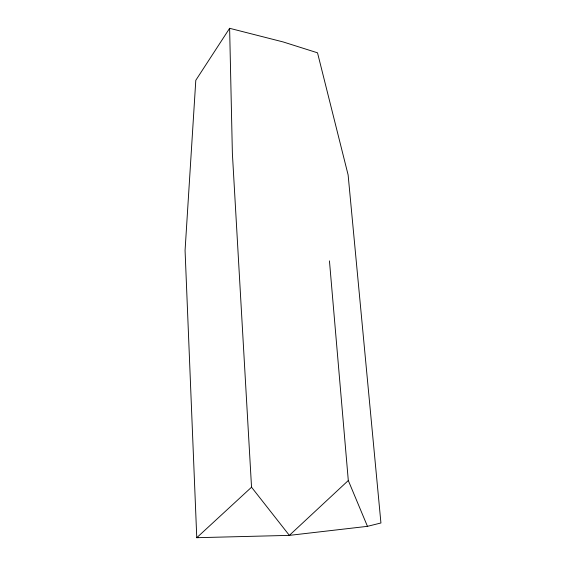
<?xml version="1.0" encoding="UTF-8"?>
<svg xmlns="http://www.w3.org/2000/svg" width="566" height="566" viewBox="0 0 566 566"><rect width="100%" height="100%" fill="white"/><g stroke="black" fill="none" stroke-linecap="round" stroke-linejoin="round"><path stroke-width="0.85" d="M229.626 28.3L195.801 80.287L185.068 250.462L196.77 537.7L289.36 535.372L367.461 526.338L380.932 522.984L348.125 174.936L317.519 52.815L283.191 41.955L229.626 28.3L232.378 153.336L251.537 487.213L289.36 535.372L348.302 480.52L329.447 260.884M251.537 487.213L196.77 537.7L198.503 537.403M348.302 480.52L367.461 526.338"/></g></svg>
